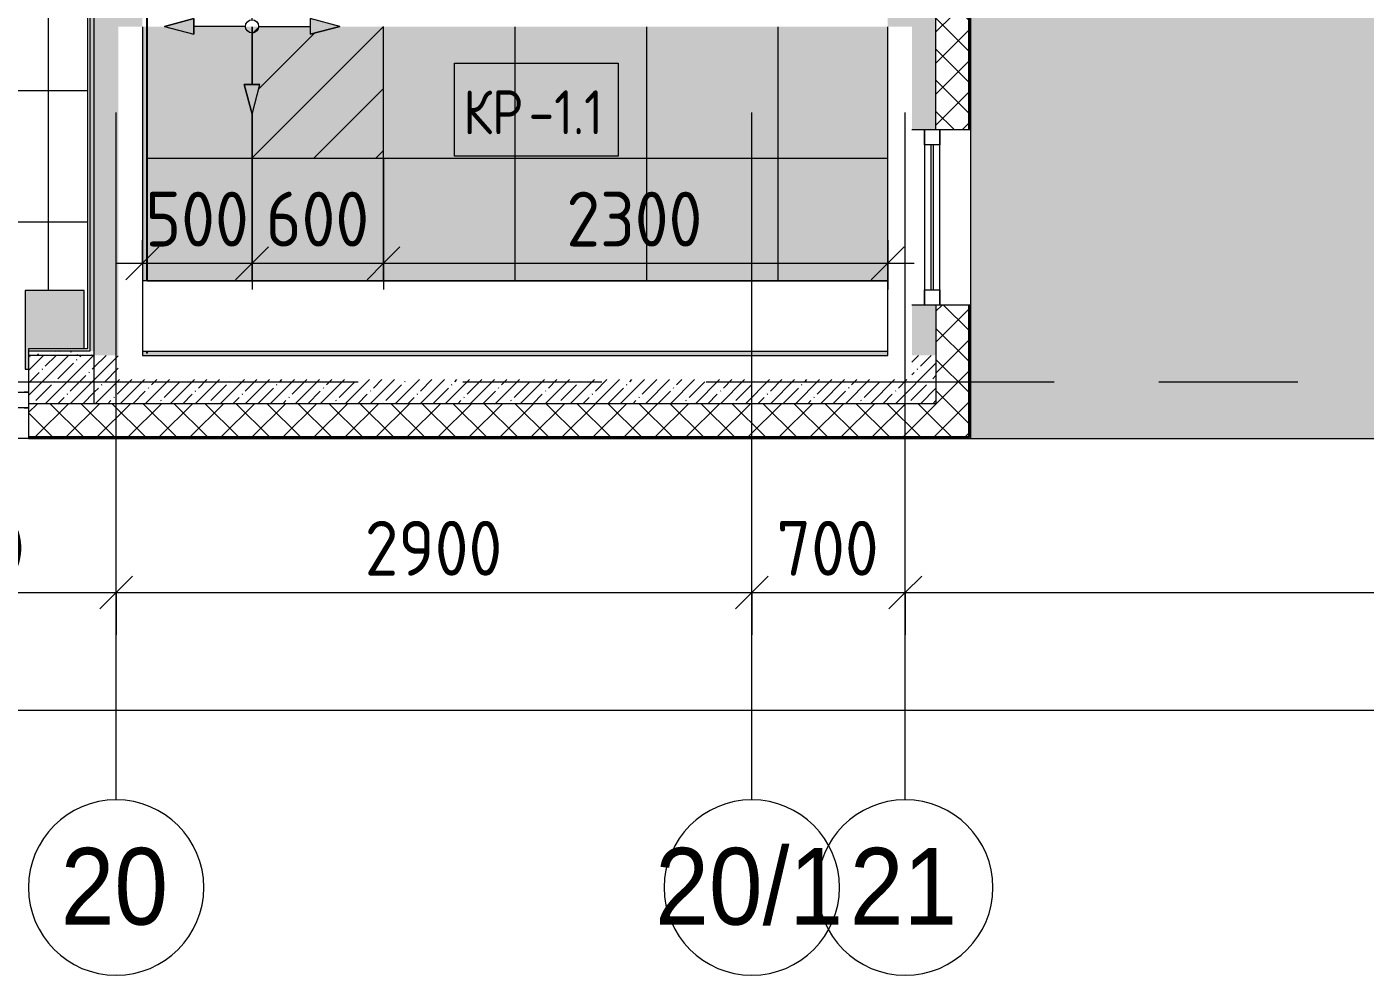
# Model space of a CAD drawing. Header units: millimetres. Extents: x 35316 to 242799, y -8553 to 29000.
# Drawn here: x 71552 to 77658, y -2706 to 1619 of the extents above; entities that cross this region are included whole.
import ezdxf

# ---------------------------------------------------------------- set-up
doc = ezdxf.new("R2010")
doc.units = ezdxf.units.MM
doc.linetypes.add('Осевая', pattern=[3175, 635, -476.25, 1587.5, -476.25])
for name, color, linetype, lineweight in [('A-ANNO-DIMS', 7, 'Continuous', 9), ('A-ANNO-DIMS-100', 7, 'Continuous', 9), ('A-DETL', 7, 'Continuous', 9), ('A-DETL-GENF', 7, 'Continuous', 9), ('A-FLOR-PATT', 7, 'Continuous', 9), ('A-GLAZ', 7, 'Continuous', 9), ('A-GLAZ-1', 7, 'Continuous', 13), ('A-WALL', 7, 'Continuous', 9), ('I-WALL', 7, 'Continuous', 9), ('S-STRS', 7, 'Continuous', 13), ('S-STRS-1', 7, 'Continuous', 9), ('Знаки', 7, 'Continuous', 9), ('Оси', 7, 'Continuous', 9), ('Оси-1', 7, 'Continuous', 20), ('Оси-2', 7, 'Осевая', 9)]:
    doc.layers.add(name, color=color, linetype=linetype, lineweight=lineweight)
for name, color, linetype, lineweight, true_color in [('A-DETL-GENF-1', 7, 'Continuous', 9, 0xd4d4d4), ('A-DETL-GENF-2', 7, 'Continuous', 9, 0x004000), ('A-DETL-GENF-3', 7, 'Continuous', 9, 0x383838), ('A-FLOR-1', 7, 'Continuous', 9, 0x787878), ('A-WALL-1', 9, 'Continuous', 9, 0x808080), ('A-WALL-FNSH-1', 9, 'Continuous', 9, 0x808080), ('G-ANNO-TEXT-1', 7, 'Continuous', 9, 0x3c3c3c), ('I-WALL-2', 9, 'Continuous', 9, 0x808080)]:
    doc.layers.add(name, color=color, linetype=linetype, lineweight=lineweight, true_color=true_color)
doc.styles.add('Arial', font='arial.ttf', dxfattribs={"width": 0.9, "height": 350})
doc.styles.add('GOST Common_2', font='GOST_Common.ttf', dxfattribs={"width": 0.9, "height": 200})
doc.styles.add('ISOCPEUR', font='isocpeur.ttf', dxfattribs={"width": 0.9, "height": 250})
doc.dimstyles.new('ISO-2_5_0_9К_БОЛЬШОЙ', dxfattribs={"dimscale": 304.8, "dimtxt": 248.995294, "dimasz": 0.492126, "dimexe": 0.393701, "dimexo": 0.984252, "dimgap": 0, "dimtad": 1, "dimdec": 0, "dimrnd": 10, "dimzin": 0, "dimdsep": 46, "dimtxsty": 'ISOCPEUR', "dimblk1": 'OBLIQUE', "dimblk2": 'OBLIQUE', "dimsah": 1, "dimcen": 0.09, "dimdle": 0.393701, "dimazin": 0, "dimtfac": 1, "dimtdec": 4, "dimtix": 1, "dimtmove": 0, "dimatfit": 3, "dimfxl": 1, "dimtvp": 1, "dimtolj": 1, "dimtzin": 0, "dimarcsym": 2})
doc.dimstyles.new('ISO-2_5_0_9К_БОЛЬШОЙ_округление', dxfattribs={"dimscale": 304.8, "dimtxt": 248.995294, "dimasz": 0.492126, "dimexe": 0.393701, "dimexo": 0, "dimgap": 0, "dimtad": 1, "dimdec": 0, "dimrnd": 10, "dimzin": 0, "dimdsep": 46, "dimtxsty": 'ISOCPEUR', "dimblk1": 'OBLIQUE', "dimblk2": 'OBLIQUE', "dimsah": 1, "dimcen": 0.09, "dimdle": 0.393701, "dimazin": 0, "dimtfac": 1, "dimtdec": 4, "dimtix": 1, "dimtmove": 0, "dimatfit": 3, "dimfxl": 1, "dimtvp": 1, "dimtolj": 1, "dimtzin": 0, "dimarcsym": 2})
pattern_1 = [(45, (0, 0), (-70.71068, 70.71068), []), (135, (0, 0), (-70.71068, -70.71068), [])]
pattern_2 = [(45, (0, 0), (-57.02463, 57.02463), []), (45, (57.025, 0), (-57.02463, 57.02463), [100.806, -20.161, 3.353, -16.808])]
pattern_3 = [(0, (0, 0), (121.92, 30.48), [10.058, -81.382, 10.058, -81.382, -487.68]), (0, (0, 0), (121.92, 30.48), [-182.88, 10.058, -172.822, 10.058, -81.382, -213.36]), (0, (0, 0), (121.92, 30.48), [-457.2, 10.058, -50.902, 10.058, -142.342]), (120, (45.72, 15.24), (-87.356454, 90.345817), [10.058, -81.382, 10.058, -81.382, -487.68]), (120, (45.72, 15.24), (-87.356454, 90.345817), [-182.88, 10.058, -172.822, 10.058, -81.382, -213.36]), (120, (45.72, 15.24), (-87.356454, 90.345817), [-457.2, 10.058, -50.902, 10.058, -142.342]), (240, (60.96, 76.2), (-34.563546, -120.825817), [10.058, -81.382, 10.058, -81.382, -487.68]), (240, (60.96, 76.2), (-34.563546, -120.825817), [-182.88, 10.058, -172.822, 10.058, -81.382, -213.36]), (240, (60.96, 76.2), (-34.563546, -120.825817), [-457.2, 10.058, -50.902, 10.058, -142.342])]

# ---------------------------------------------------------------- blocks, each defined once
blk = doc.blocks.new('120_Окно_СКБ_1Ст - 120_Окно_СКБ_1Ст 900х2500_h_-V19-План раскладки напольных покрытий 3 этажа в осях 12-23')
at = {"layer": 'A-GLAZ'}
for p, q in [((-430, -57), (-450, -57)), ((-424, -57), (-425.2, -57)), ((425.2, -57), (424, -57)), ((450, -57), (430, -57)), ((-330, -107), (330, -107)), ((330, -117), (-330, -117)), ((-450, -127), (-430, -127)), ((430, -127), (450, -127))]:
    blk.add_line(p, q, dxfattribs=at)
at = {"layer": 'A-GLAZ-1'}
for p, q in [((-450, -127), (-450, -57)), ((-450, -57), (-380, -57)), ((-380, -57), (-380, -127)), ((380, -127), (380, -57)), ((380, -57), (450, -57)), ((450, -57), (450, -127)), ((380, -87), (-380, -87)), ((-380, -87), (-380, -137)), ((-330, -137), (-330, -87)), ((330, -137), (330, -87)), ((380, -137), (380, -87)), ((-380, -127), (-450, -127)), ((-380, -137), (380, -137)), ((450, -127), (380, -127))]:
    blk.add_line(p, q, dxfattribs=at)
blk = doc.blocks.new('120_Окно_СКБ_1Ст - 120_Окно_СКБ_1Ст 800х2500 EI30-23532001-План раскладки напольных покрытий 3 этажа в осях 12-23')
at = {"layer": 'A-GLAZ'}
for p, q in [((400, -57), (-400, -57)), ((330, -87), (-330, -87)), ((330, -97), (-330, -97)), ((-400, -127), (400, -127))]:
    blk.add_line(p, q, dxfattribs=at)
at = {"layer": 'A-GLAZ-1'}
for p, q in [((-400, -127), (-400, -57)), ((-400, -57), (-330, -57)), ((-330, -57), (-330, -127)), ((330, -127), (330, -57)), ((330, -57), (400, -57)), ((400, -57), (400, -127)), ((-330, -127), (-400, -127)), ((400, -127), (330, -127))]:
    blk.add_line(p, q, dxfattribs=at)
blk = doc.blocks.new('Зашивка радиатора_ СУ М19 - Зашивка радиатора_ с перфорацией М13  _пищеблок_-33181875-План раскладки напольных покрытий 3 этажа в осях 12-23')
at = {"layer": 'Знаки'}
blk.add_hatch(color=256, dxfattribs=at).paths.add_polyline_path([(734.8, 180), (734.8, 85.9), (480, 85.9), (480, -179.9), (750, -179.9), (750, 180)])
for p, q in [((750, 180), (734.8, 180)), ((750, -179.9), (750, 180)), ((480, 85.9), (480, -179.9)), ((480, -179.9), (750, -179.9))]:
    blk.add_line(p, q, dxfattribs=at)
blk = doc.blocks.new('Начало раскладки_красным - Начало раскладки_красным-26102174-План раскладки напольных покрытий 3 этажа в осях 12-23')
at = {"layer": 'A-DETL-GENF'}
for points in [[(36.2, 264.8), (0, 400), (-36.2, 264.8), (6.7, 264.8)], [(-264.8, -36.2), (-264.8, 36.2), (-400, 0)], [(264.8, -36.2), (400, 0), (264.8, 36.2)], [(0, -400), (36.2, -264.8), (-36.2, -264.8)]]:
    blk.add_hatch(color=256, dxfattribs=at).paths.add_polyline_path(points)
for p, q in [((0, 400), (-36.2, 264.8)), ((0, 400), (-36.2, 264.8)), ((36.2, 264.8), (0, 400)), ((0, 400), (36.2, 264.8)), ((-36.2, 264.8), (36.2, 264.8)), ((-36.2, 264.8), (36.2, 264.8)), ((0, 30), (0, 264.8)), ((-264.8, 36.2), (-400, 0)), ((-400, 0), (-264.8, 36.2)), ((-400, 0), (-264.8, -36.2)), ((-400, 0), (-264.8, -36.2)), ((-264.8, -36.2), (-264.8, 36.2)), ((-264.8, 36.2), (-264.8, -36.2)), ((-30, 0), (-264.8, 0)), ((30, 0), (264.8, 0)), ((400, 0), (264.8, 36.2)), ((264.8, 36.2), (264.8, -36.2)), ((400, 0), (264.8, 36.2)), ((264.8, 36.2), (264.8, -36.2)), ((400, 0), (264.8, -36.2)), ((0, -30), (0, -264.8)), ((264.8, -36.2), (400, 0)), ((36.2, -264.8), (-36.2, -264.8)), ((-36.2, -264.8), (0, -400)), ((0, -400), (-36.2, -264.8)), ((-36.2, -264.8), (36.2, -264.8)), ((0, -400), (36.2, -264.8)), ((0, -400), (36.2, -264.8))]:
    blk.add_line(p, q, dxfattribs=at)
blk.add_circle((0, 0), 30, dxfattribs=at)
blk = doc.blocks.new('Ось сетки - D8-29747960-План раскладки напольных покрытий 3 этажа в осях 12-23')
at = {"layer": 'Оси-1'}
for start, end in [(360, 180), (180, 360)]:
    blk.add_arc((0, 0), 4, start, end, dxfattribs=at)
blk = doc.blocks.new('DIMBLOCK26-План раскладки напольных покрытий 3 этажа в осях 12-23')
at = {"layer": 'A-ANNO-DIMS-100'}
for p, q in [((38310, -1692.1), (38310, -1378.2)), ((84560, -1692.1), (84560, -1378.2)), ((38190, -1498.2), (84680, -1498.2)), ((38310, -1498.2), (38310, -1692.1)), ((84560, -1498.2), (84560, -1692.1))]:
    blk.add_line(p, q, dxfattribs=at)
at = {"layer": 'A-ANNO-DIMS-100', "lineweight": 20}
for p, q in [((38310, -1498.2), (38385, -1423.2)), ((84560, -1498.2), (84635, -1423.2)), ((38310, -1498.2), (38235, -1573.2)), ((84560, -1498.2), (84485, -1573.2))]:
    blk.add_line(p, q, dxfattribs=at)
at = {"layer": 'A-ANNO-DIMS-100', "color": 0, "insert": (61028, -1171.6), "char_height": 250, "width": 976.828, "attachment_point": 1, "line_spacing_factor": 1.149209, "style": 'ISOCPEUR'}
blk.add_mtext('46250', dxfattribs=at)
blk = doc.blocks.new('_Oblique')
at = {"color": 0, "linetype": 'ByBlock', "lineweight": -2}
blk.add_line((-0.5, -0.5), (0.5, 0.5), dxfattribs=at)
blk = doc.blocks.new('DIMBLOCK40-План раскладки напольных покрытий 3 этажа в осях 12-23')
at = {"layer": 'A-ANNO-DIMS-100'}
for p, q in [((70560, -1154.7), (70560, -840.7)), ((71960, -1154.7), (71960, -840.7)), ((70560, -960.7), (71960, -960.7)), ((70560, -960.7), (70560, -1154.7)), ((71960, -960.7), (71960, -1154.7))]:
    blk.add_line(p, q, dxfattribs=at)
at = {"layer": 'A-ANNO-DIMS-100', "lineweight": 20}
for p, q in [((70560, -960.7), (70635, -885.7)), ((71960, -960.7), (72035, -885.7)), ((70560, -960.7), (70485, -1035.7)), ((71960, -960.7), (71885, -1035.7))]:
    blk.add_line(p, q, dxfattribs=at)
at = {"layer": 'A-ANNO-DIMS-100', "color": 0, "insert": (70953.5, -634.1), "char_height": 250, "width": 735.494, "attachment_point": 1, "line_spacing_factor": 1.149209, "style": 'ISOCPEUR'}
blk.add_mtext('1400', dxfattribs=at)
blk = doc.blocks.new('DIMBLOCK41-План раскладки напольных покрытий 3 этажа в осях 12-23')
at = {"layer": 'A-ANNO-DIMS-100'}
for p, q in [((71960, -1154.7), (71960, -840.7)), ((74860, -1154.7), (74860, -840.7)), ((71960, -960.7), (74860, -960.7)), ((71960, -960.7), (71960, -1154.7)), ((74860, -960.7), (74860, -1154.7))]:
    blk.add_line(p, q, dxfattribs=at)
at = {"layer": 'A-ANNO-DIMS-100', "lineweight": 20}
for p, q in [((71960, -960.7), (72035, -885.7)), ((74860, -960.7), (74935, -885.7)), ((71960, -960.7), (71885, -1035.7)), ((74860, -960.7), (74785, -1035.7))]:
    blk.add_line(p, q, dxfattribs=at)
at = {"layer": 'A-ANNO-DIMS-100', "color": 0, "insert": (73094, -634.1), "char_height": 250, "width": 758.478, "attachment_point": 1, "line_spacing_factor": 1.149209, "style": 'ISOCPEUR'}
blk.add_mtext('2900', dxfattribs=at)
blk = doc.blocks.new('DIMBLOCK42-План раскладки напольных покрытий 3 этажа в осях 12-23')
at = {"layer": 'A-ANNO-DIMS-100'}
for p, q in [((74860, -1154.7), (74860, -840.7)), ((75560, -1154.7), (75560, -840.7)), ((74860, -960.7), (75560, -960.7)), ((74860, -960.7), (74860, -1154.7)), ((75560, -960.7), (75560, -1154.7))]:
    blk.add_line(p, q, dxfattribs=at)
at = {"layer": 'A-ANNO-DIMS-100', "lineweight": 20}
for p, q in [((74860, -960.7), (74935, -885.7)), ((75560, -960.7), (75635, -885.7)), ((74860, -960.7), (74785, -1035.7)), ((75560, -960.7), (75485, -1035.7))]:
    blk.add_line(p, q, dxfattribs=at)
at = {"layer": 'A-ANNO-DIMS-100', "color": 0, "insert": (74973, -634.1), "char_height": 250, "width": 568.858, "attachment_point": 1, "line_spacing_factor": 1.149209, "style": 'ISOCPEUR'}
blk.add_mtext('700', dxfattribs=at)
blk = doc.blocks.new('DIMBLOCK43-План раскладки напольных покрытий 3 этажа в осях 12-23')
at = {"layer": 'A-ANNO-DIMS-100'}
for p, q in [((75560, -1154.7), (75560, -840.7)), ((80660, -1154.7), (80660, -840.7)), ((75560, -960.7), (80660, -960.7)), ((75560, -960.7), (75560, -1154.7)), ((80660, -960.7), (80660, -1154.7))]:
    blk.add_line(p, q, dxfattribs=at)
at = {"layer": 'A-ANNO-DIMS-100', "lineweight": 20}
for p, q in [((75560, -960.7), (75635, -885.7)), ((80660, -960.7), (80735, -885.7)), ((75560, -960.7), (75485, -1035.7)), ((80660, -960.7), (80585, -1035.7))]:
    blk.add_line(p, q, dxfattribs=at)
at = {"layer": 'A-ANNO-DIMS-100', "color": 0, "insert": (77815.5, -634.1), "char_height": 250, "width": 706.764, "attachment_point": 1, "line_spacing_factor": 1.149209, "style": 'ISOCPEUR'}
blk.add_mtext('5100', dxfattribs=at)
blk = doc.blocks.new('DIMBLOCK57-План раскладки напольных покрытий 3 этажа в осях 12-23')
at = {"layer": 'A-ANNO-DIMS-100'}
for p, q in [((72580, 1020), (72580, 420.3)), ((72580, 540.3), (72580, 1020)), ((72080, 646.4), (72080, 420.3)), ((72080, 540.3), (72080, 646.4)), ((71960, 540.3), (72580, 540.3))]:
    blk.add_line(p, q, dxfattribs=at)
at = {"layer": 'A-ANNO-DIMS-100', "lineweight": 20}
for p, q in [((72080, 540.3), (72155, 615.3)), ((72580, 540.3), (72655, 615.3)), ((72080, 540.3), (72005, 465.3)), ((72580, 540.3), (72505, 465.3))]:
    blk.add_line(p, q, dxfattribs=at)
at = {"layer": 'A-ANNO-DIMS-100', "color": 0, "insert": (72093, 866.9), "char_height": 250, "width": 568.858, "attachment_point": 1, "line_spacing_factor": 1.149209, "style": 'ISOCPEUR'}
blk.add_mtext('500', dxfattribs=at)
blk = doc.blocks.new('DIMBLOCK58-План раскладки напольных покрытий 3 этажа в осях 12-23')
at = {"layer": 'A-ANNO-DIMS-100'}
for p, q in [((72580, 1020), (72580, 420.3)), ((72580, 540.3), (72580, 1020)), ((73180, 1020), (73180, 420.3)), ((73180, 540.3), (73180, 1020)), ((72580, 540.3), (73180, 540.3))]:
    blk.add_line(p, q, dxfattribs=at)
at = {"layer": 'A-ANNO-DIMS-100', "lineweight": 20}
for p, q in [((72580, 540.3), (72655, 615.3)), ((73180, 540.3), (73255, 615.3)), ((72580, 540.3), (72505, 465.3)), ((73180, 540.3), (73105, 465.3))]:
    blk.add_line(p, q, dxfattribs=at)
at = {"layer": 'A-ANNO-DIMS-100', "color": 0, "insert": (72643, 866.9), "char_height": 250, "width": 568.858, "attachment_point": 1, "line_spacing_factor": 1.149209, "style": 'ISOCPEUR'}
blk.add_mtext('600', dxfattribs=at)
blk = doc.blocks.new('DIMBLOCK59-План раскладки напольных покрытий 3 этажа в осях 12-23')
at = {"layer": 'A-ANNO-DIMS-100'}
for p, q in [((73180, 1020), (73180, 420.3)), ((73180, 540.3), (73180, 1020)), ((75480, 646.4), (75480, 420.3)), ((75480, 540.3), (75480, 646.4)), ((73180, 540.3), (75600, 540.3))]:
    blk.add_line(p, q, dxfattribs=at)
at = {"layer": 'A-ANNO-DIMS-100', "lineweight": 20}
for p, q in [((73180, 540.3), (73255, 615.3)), ((75480, 540.3), (75555, 615.3)), ((73180, 540.3), (73105, 465.3)), ((75480, 540.3), (75405, 465.3))]:
    blk.add_line(p, q, dxfattribs=at)
at = {"layer": 'A-ANNO-DIMS-100', "color": 0, "insert": (74014, 866.9), "char_height": 250, "width": 758.478, "attachment_point": 1, "line_spacing_factor": 1.149209, "style": 'ISOCPEUR'}
blk.add_mtext('2300', dxfattribs=at)

msp = doc.modelspace()

# ---------------------------------------------------------------- hatches: boundary and pattern name
at = {"layer": 'A-DETL-GENF-1'}
h = msp.add_hatch(color=256, dxfattribs=at)
h.paths.add_polyline_path([(84829.7, -258), (84829.7, 3300), (75858, 3300), (75858, -258), (79628.4, -258)])
h.paths.add_polyline_path([(66340.3, 11900), (66560, 11900), (66560, 27358), (41910, 27358), (41910, 23858), (38510, 23858), (38510, 23799.7), (38602.7, 23799.7), (38602.7, 15358), (42380, 15358), (42380, 11900), (64863.8, 11900)])
at = {"layer": 'A-DETL-GENF-2'}
h = msp.add_hatch(dxfattribs=at)
h.set_pattern_fill('FP_83', color=256, style=0, pattern_type=2)
h.set_pattern_definition([(45, (0, 0), (-141.42136, 141.42136), [])])
h.paths.add_polyline_path([(73180, 1020), (73180, 1620), (72972.5, 1619), (72844.8, 1584.8), (72844.8, 1620), (72580, 1619), (72580, 1356.2), (72616.2, 1356.2), (72580, 1221), (72580, 1020), (72980, 1020)])
at = {"layer": 'A-DETL-GENF-3'}
h = msp.add_hatch(dxfattribs=at)
h.set_pattern_fill('FP_85', color=256, style=0, pattern_type=2)
h.set_pattern_definition([(0, (-20, -180), (0, 600), []), (90, (-20, -180), (-600, 4e-14), [])])
h.paths.add_polyline_path([(73722.6, 460), (75480, 460), (75480, 1619), (72972.5, 1619), (72844.8, 1584.8), (72844.8, 1619), (72315.2, 1619), (72315.2, 1584.8), (72187.5, 1619), (72101, 1619), (72101, 460), (72980, 460)])
h.paths.add_polyline_path([(72580, 1221), (72543.8, 1356.2), (72616.2, 1356.2)])
at = {"layer": 'A-FLOR-PATT'}
h = msp.add_hatch(dxfattribs=at)
h.set_pattern_fill('FP_76', color=256, style=0, pattern_type=2)
h.set_pattern_definition([(270, (70451, 3728.5), (600, 4e-14), []), (0, (70451, 3728.5), (0, 600), [])])
h.paths.add_polyline_path([(71168.8, 151), (71170.4, 151.6), (71171.7, 156.6), (71170.4, 161.6), (71166.7, 165.2), (71161.7, 166.6), (71156.7, 165.2), (71153.1, 161.6), (71151.7, 156.6), (71153.5, 151), (71164.3, 151)])
h.paths.add_polyline_path([(71371.8, 151), (71377.9, 151.6), (71379.2, 156.6), (71377.9, 161.6), (71374.2, 165.2), (71369.2, 166.6), (71364.2, 165.2), (71360.6, 161.6), (71359.2, 156.6), (71361, 151), (71369.2, 151)])
h.paths.add_polyline_path([(70753.8, 151), (70755.4, 151.6), (70756.7, 156.6), (70755.4, 161.6), (70751.7, 165.2), (70746.7, 166.6), (70741.7, 165.2), (70738.1, 161.6), (70736.7, 156.6), (70738.5, 151), (70749.3, 151)])
h.paths.add_polyline_path([(71544.8, 151), (71544.8, 416.9), (71814.8, 416.9), (71814.8, 151), (71829, 151), (71829, 7649), (71660, 7649), (71660, 7672), (71620, 7672), (71620, 7820), (71600, 7820), (71600, 7860), (71610, 7860), (71610, 7890), (70760, 7890), (70760, 7860), (70770, 7860), (70769.7, 7820), (70750, 7820), (70750, 7672), (70710, 7672), (70709.3, 7649), (70451, 7649), (70451, 4127.3), (70487.2, 3992.1), (70451, 3992.1), (70451, 3462.5), (70487.2, 3462.5), (70451, 3327.3), (70451, 151), (70680, 151.6), (70680, 416.9), (71540, 416.9), (71540, 151)])
h.paths.add_polyline_path([(70951.7, 151), (70962.9, 151.6), (70964.2, 156.6), (70962.9, 161.6), (70959.2, 165.2), (70954.2, 166.6), (70949.2, 165.2), (70945.6, 161.6), (70944.2, 156.6), (70946, 151), (70947.2, 151)])
h.paths.add_polyline_path([(70857.6, 151), (70859.2, 151.6), (70860.5, 156.6), (70859.2, 161.6), (70855.5, 165.2), (70850.5, 166.6), (70845.5, 165.2), (70841.8, 161.6), (70840.5, 156.6), (70842.3, 151), (70853.1, 151)])
h.paths.add_polyline_path([(71065.1, 151), (71066.7, 151.6), (71068, 156.6), (71066.7, 161.6), (71063, 165.2), (71058, 166.6), (71053, 165.2), (71049.3, 161.6), (71048, 156.6), (71049.8, 151), (71058, 151)])
h.paths.add_polyline_path([(71465.9, 151), (71481.7, 151.6), (71483, 156.6), (71481.7, 161.6), (71478, 165.2), (71473, 166.6), (71468, 165.2), (71464.3, 161.6), (71463, 156.6), (71464.8, 151)])
h.paths.add_polyline_path([(71262.9, 151), (71274.2, 151.6), (71275.5, 156.6), (71274.2, 161.6), (71270.5, 165.2), (71265.5, 166.6), (71260.5, 165.2), (71256.8, 161.6), (71255.5, 156.6), (71257.3, 151), (71259, 151)])
h.paths.add_polyline_path([(70850.5, 296.6), (70855.5, 297.9), (70859.2, 301.6), (70860.5, 306.6), (70859.2, 311.6), (70855.5, 315.2), (70850.5, 316.6), (70845.5, 315.2), (70841.8, 311.6), (70840.5, 306.6), (70841.8, 301.6), (70845.5, 297.9), (70847.9, 296.9)])
h.paths.add_polyline_path([(71265.5, 296.6), (71270.5, 297.9), (71274.2, 301.6), (71275.5, 306.6), (71274.2, 311.6), (71270.5, 315.2), (71265.5, 316.6), (71260.5, 315.2), (71256.8, 311.6), (71255.5, 306.6), (71256.8, 301.6), (71260.5, 297.9), (71262.9, 296.9)])
h.paths.add_polyline_path([(70954.2, 296.6), (70959.2, 297.9), (70962.9, 301.6), (70964.2, 306.6), (70962.9, 311.6), (70959.2, 315.2), (70954.2, 316.6), (70949.2, 315.2), (70945.6, 311.6), (70944.2, 306.6), (70945.6, 301.6), (70949.2, 297.9), (70954.2, 296.6)])
h.paths.add_polyline_path([(71058, 296.6), (71063, 297.9), (71066.7, 301.6), (71068, 306.6), (71066.7, 311.6), (71062.9, 315.3), (71058, 316.6), (71053, 315.2), (71049.3, 311.6), (71048, 306.6), (71049.3, 301.6), (71053, 297.9), (71055.4, 296.9)])
h.paths.add_polyline_path([(71369.2, 296.6), (71374.2, 297.9), (71377.9, 301.6), (71379.2, 306.6), (71377.9, 311.6), (71374.2, 315.2), (71369.2, 316.6), (71364.2, 315.2), (71360.6, 311.6), (71359.2, 306.6), (71360.6, 301.6), (71364.2, 297.9), (71366.7, 296.9)])
h.paths.add_polyline_path([(71473, 296.6), (71478, 297.9), (71481.7, 301.8), (71483, 306.6), (71481.7, 311.6), (71478, 315.2), (71473, 316.6), (71468, 315.2), (71464.3, 311.6), (71463, 306.6), (71464.3, 301.6), (71468, 297.9), (71470.4, 296.9)])
h.paths.add_polyline_path([(71161.7, 296.6), (71166.7, 297.9), (71170.4, 301.6), (71171.7, 306.6), (71170.4, 311.6), (71166.7, 315.2), (71161.7, 316.6), (71156.7, 315.2), (71153.1, 311.6), (71151.7, 306.6), (71153.1, 301.6), (71156.7, 297.9), (71159.2, 296.9)])
h.paths.add_polyline_path([(70746.7, 296.6), (70751.7, 297.9), (70755.4, 301.6), (70756.7, 306.6), (70755.4, 311.6), (70751.7, 315.2), (70746.7, 316.6), (70741.7, 315.2), (70738.1, 311.6), (70736.7, 306.6), (70738.1, 301.6), (70741.7, 297.9), (70744.2, 296.9)])
h.paths.add_polyline_path([(70715.8, 3691.1), (70715.8, 3763.5), (70851, 3727.3), (70769.7, 3705.5)])
at = {"layer": 'A-WALL'}
h = msp.add_hatch(dxfattribs=at)
h.set_pattern_fill('FP_20', color=256, style=0, pattern_type=2)
h.set_pattern_definition(pattern_1)
h.paths.add_polyline_path([(75700, -250), (75850, -250), (75850, 350), (75700, 350), (75700, -100)])
h.paths.add_polyline_path([(75700, 1150), (75850, 1150), (75850, 3320), (75700, 3320), (75700, 2263.5)])
h = msp.add_hatch(dxfattribs=at)
h.set_pattern_fill('FP_20', color=256, style=0, pattern_type=2)
h.set_pattern_definition(pattern_1)
h.paths.add_polyline_path([(70400.5, -250), (70660, -250), (70660, -100), (67060, -100), (67060, -250), (70031.4, -250)])
h.paths.add_polyline_path([(71560, -250), (75700, -250), (75700, -100), (71560, -100), (71560, -110.6)])
h.paths.add_polyline_path([(65910, -250), (66160, -250), (66160, -100), (65160, -100), (65160, -250), (65602, -250)])
h.paths.add_polyline_path([(60910, -250), (61610, -250), (61610, -100), (60910, -100), (60910, -110.6)])
h.paths.add_polyline_path([(56743.2, -250), (57810, -250), (57810, -100), (56627.1, -100), (56627.1, -250)])
h.paths.add_polyline_path([(63710, -250), (64260, -250), (64260, -100), (63710, -100), (63710, -110.6)])
at = {"layer": 'I-WALL'}
h = msp.add_hatch(dxfattribs=at)
h.set_pattern_fill('FP_17', color=256, style=0, pattern_type=2)
h.set_pattern_definition(pattern_2)
h.paths.add_polyline_path([(75700, 120), (75700, 350), (75590, 350), (75590, 120)])
h.paths.add_polyline_path([(75590, 1150), (75700, 1150), (75700, 3550), (75480, 3550), (75480, 1619), (75590, 1619)])
h.paths.add_polyline_path([(75480, 4050), (75700, 4050), (75700, 7900), (75480, 7900), (75480, 4373.9)])
h = msp.add_hatch(dxfattribs=at)
h.set_pattern_fill('FP_17', color=256, style=0, pattern_type=2)
h.set_pattern_definition(pattern_2)
h.paths.add_polyline_path([(71860, 120), (71970, 120), (71970, 1619), (72080, 1619), (72080, 7680), (71860, 7680), (71860, 140)])
h = msp.add_hatch(dxfattribs=at)
h.set_pattern_fill('FP_17', color=256, style=0, pattern_type=2)
h.set_pattern_definition(pattern_2)
h.paths.add_polyline_path([(65910, -100), (66160, -100), (66160, 120), (65910, 120)])
h.paths.add_polyline_path([(67816.7, -100), (70660, -100), (70660, 120), (67060, 120), (67060, -100), (67078.5, -100)])
h.paths.add_polyline_path([(71692.4, -100), (71860, -100), (71860, 120), (71560, 120), (71560, -100)])
h = msp.add_hatch(dxfattribs=at)
h.set_pattern_fill('FP_17', color=256, style=0, pattern_type=2)
h.set_pattern_definition(pattern_2)
h.paths.add_polyline_path([(72246.1, -100), (75700, -100), (75700, 120), (75590, 120), (75590, 10), (71970, 10), (71970, 120), (71860, 120), (71860, -100), (71877, -100)])
at = {"layer": 'I-WALL-2'}
h = msp.add_hatch(dxfattribs=at)
h.set_pattern_fill('FP_70', color=256, style=0, pattern_type=2)
h.set_pattern_definition(pattern_3)
h.paths.add_polyline_path([(71840, 140), (71860, 140), (71860, 7680), (71840, 7680), (71840, 151)])
h = msp.add_hatch(dxfattribs=at)
h.set_pattern_fill('FP_70', color=256, style=0, pattern_type=2)
h.set_pattern_definition(pattern_3)
h.paths.add_polyline_path([(70660, 120), (70660, 140), (69165.9, 140), (69165.9, 120), (70400.5, 120)])
h.paths.add_polyline_path([(71860, 120), (71860, 140), (71560, 140), (71560, 120), (71692.4, 120)])
at = {"layer": 'S-STRS'}
h = msp.add_hatch(color=256, dxfattribs=at)
h.paths.add_polyline_path([(72080, 120), (75480, 120), (75480, 140), (72080, 140)])
h.paths.add_polyline_path([(73722.6, 460), (75480, 460), (75480, 1620), (72972.5, 1619), (72844.8, 1584.8), (72844.8, 1620), (72315.2, 1619), (72315.2, 1584.8), (72180, 1620), (72080, 1619), (72080, 460), (73630, 460)])
h.paths.add_polyline_path([(72580, 1221), (72543.8, 1356.2), (72616.2, 1356.2)])

# ---------------------------------------------------------------- linework, layer by layer
at = {"layer": 'A-DETL'}
for p, q in [((75858, 3300), (75858, -258)), ((72101, 1619), (72101, 460)), ((72580, 1619), (72580, 1356.2)), ((73180, 1020), (73180, 1619)), ((75480, 460), (75480, 1619)), ((72580, 1221), (72580, 1020)), ((72580, 1020), (73180, 1020)), ((72101, 460), (75480, 460)), ((75858, -258), (84829.7, -258))]:
    msp.add_line(p, q, dxfattribs=at)
at = {"layer": 'A-FLOR-1'}
for p, q in [((72080, 460), (72080, 140)), ((75480, 460), (72080, 460)), ((75480, 140), (75480, 460)), ((72080, 140), (75480, 140))]:
    msp.add_line(p, q, dxfattribs=at)
at = {"layer": 'A-WALL'}
for p, q in [((71840, 7660), (71840, 140)), ((71860, 120), (71860, 7680)), ((75700, 1150), (75700, 3320)), ((75850, 1150), (75850, 3320)), ((75853, 1150), (75853, 3320)), ((75700, 350), (75700, -100)), ((75850, -250), (75850, 350)), ((75853, -253), (75853, 350)), ((71840, 140), (71560, 140)), ((71860, 120), (71560, 120)), ((71560, -258), (70660, -258)), ((71560, -250), (75850, -250)), ((71560, -253), (75853, -253))]:
    msp.add_line(p, q, dxfattribs=at)
at = {"layer": 'A-WALL-1'}
for p, q in [((75590, 1150), (75850, 1150)), ((75850, 350), (75590, 350)), ((71560, 140), (71560, -250)), ((71860, -100), (71860, 120)), ((75700, -100), (71560, -100))]:
    msp.add_line(p, q, dxfattribs=at)
at = {"layer": 'A-WALL-FNSH-1'}
for p, q in [((71829, 7649), (71829, 151)), ((75850, 1150), (75858, 1150)), ((75858, 350), (75850, 350)), ((71829, 151), (71560, 151)), ((71560, 151), (71560, 140)), ((71560, -250), (71560, -258)), ((71560, -258), (75858, -258))]:
    msp.add_line(p, q, dxfattribs=at)
at = {"layer": 'G-ANNO-TEXT-1', "flags": 128}
msp.add_lwpolyline([(73503.9, 1453.5), (74250.8, 1453.5), (74250.8, 1029.5), (73503.9, 1029.5)], close=True, dxfattribs=at)
at = {"layer": 'I-WALL'}
for p, q in [((72100.4, 460), (72100.4, 7659)), ((72101.4, 7659), (72101.4, 460)), ((72100.4, 1310), (72101.4, 1310)), ((72100.4, 130), (72100.4, 140)), ((72100.4, 130), (72101.4, 130)), ((72101.4, 140), (72101.4, 130))]:
    msp.add_line(p, q, dxfattribs=at)
at = {"layer": 'S-STRS-1'}
for p, q in [((72080, 1619), (72080, 460)), ((75480, 460), (75480, 1619)), ((72080, 140), (72080, 120)), ((75480, 120), (75480, 140)), ((72080, 120), (75480, 120))]:
    msp.add_line(p, q, dxfattribs=at)
at = {"layer": 'Оси'}
for p, q in [((71960, -1906.3), (71960, 593.7)), ((74860, -1906.3), (74860, 593.7)), ((75560, -1906.3), (75560, 593.7))]:
    msp.add_line(p, q, dxfattribs=at)
at = {"layer": 'Оси-2'}
for p, q in [((75560, 593.7), (75560, 25078.1)), ((71960, 593.7), (71960, 24898.1)), ((74860, 593.7), (74860, 24898.1)), ((38615.9, 0), (82179.5, 0))]:
    msp.add_line(p, q, dxfattribs=at)

# ---------------------------------------------------------------- block references
at = {"layer": 'A-DETL-GENF'}
msp.add_blockref('Начало раскладки_красным - Начало раскладки_красным-26102174-План раскладки напольных покрытий 3 этажа в осях 12-23', (72580, 1621), dxfattribs=at)
at = {"layer": 'A-GLAZ'}
for name, p, rotation in [('120_Окно_СКБ_1Ст - 120_Окно_СКБ_1Ст 800х2500 EI30-23532001-План раскладки напольных покрытий 3 этажа в осях 12-23', (75775, 750), 270), ('120_Окно_СКБ_1Ст - 120_Окно_СКБ_1Ст 900х2500_h_-V19-План раскладки напольных покрытий 3 этажа в осях 12-23', (71110, -175), 180)]:
    msp.add_blockref(name, p, dxfattribs=dict(at, rotation=rotation))
at = {"layer": 'Знаки', "rotation": 180}
msp.add_blockref('Зашивка радиатора_ СУ М19 - Зашивка радиатора_ с перфорацией М13  _пищеблок_-33181875-План раскладки напольных покрытий 3 этажа в осях 12-23', (72294.8, 236.9), dxfattribs=at)
at = {"layer": 'Оси-1', "xscale": 99.99999999999993, "yscale": 99.99999999999993, "zscale": 99.99999999999993}
for p in [(71960, -2306.3), (74860, -2306.3), (75560, -2306.3)]:
    msp.add_blockref('Ось сетки - D8-29747960-План раскладки напольных покрытий 3 этажа в осях 12-23', p, dxfattribs=at)

# ---------------------------------------------------------------- texts
at = {"layer": 'G-ANNO-TEXT-1', "char_height": 200, "attachment_point": 1, "style": 'GOST Common_2'}
for s, insert, width in [('КР', (73543.9, 1329.1), 360.759), ('-1.1', (73841.6, 1329.1), 440.126)]:
    msp.add_mtext(s, dxfattribs=dict(at, insert=insert, width=width))
at = {"layer": 'Оси', "char_height": 350, "attachment_point": 1, "style": 'Arial'}
for s, insert, width in [('20', (71707.4, -2125.6), 606.076), ('20/1', (74419.7, -2125.6), 1060.633), ('21', (75307.4, -2125.6), 606.076)]:
    msp.add_mtext(s, dxfattribs=dict(at, insert=insert, width=width))

# ---------------------------------------------------------------- dimensions: what is measured, and where the dimension line sits
at = {"layer": 'A-ANNO-DIMS'}
for base, p1, p2, dimstyle, override, picture, middle in [((72580, 540.3), (72080, 646.4), (72580, 1020), 'ISO-2_5_0_9К_БОЛЬШОЙ_округление', {"dimpost": '<>', "dimfxl": 624.171575}, 'DIMBLOCK57-План раскладки напольных покрытий 3 этажа в осях 12-23', (72330, 665.3)), ((73180, 540.3), (72580, 1020), (73180, 1020), 'ISO-2_5_0_9К_БОЛЬШОЙ_округление', {"dimpost": '<>', "dimfxl": 600}, 'DIMBLOCK58-План раскладки напольных покрытий 3 этажа в осях 12-23', (72880, 665.3)), ((75480, 540.3), (73180, 1020), (75480, 646.4), 'ISO-2_5_0_9К_БОЛЬШОЙ_округление', {"dimpost": '<>', "dimfxl": 2330.148097}, 'DIMBLOCK59-План раскладки напольных покрытий 3 этажа в осях 12-23', (74330, 665.3)), ((71960, -960.7), (70560, -854.7), (71960, -854.7), 'ISO-2_5_0_9К_БОЛЬШОЙ', {"dimpost": '<>', "dimfxl": 1400}, 'DIMBLOCK40-План раскладки напольных покрытий 3 этажа в осях 12-23', (71260, -835.7)), ((74860, -960.7), (71960, -854.7), (74860, -854.7), 'ISO-2_5_0_9К_БОЛЬШОЙ', {"dimpost": '<>', "dimfxl": 2900}, 'DIMBLOCK41-План раскладки напольных покрытий 3 этажа в осях 12-23', (73410, -835.7)), ((75560, -960.7), (74860, -854.7), (75560, -854.7), 'ISO-2_5_0_9К_БОЛЬШОЙ', {"dimpost": '<>', "dimfxl": 700}, 'DIMBLOCK42-План раскладки напольных покрытий 3 этажа в осях 12-23', (75210, -835.7)), ((80660, -960.7), (75560, -854.7), (80660, -854.7), 'ISO-2_5_0_9К_БОЛЬШОЙ', {"dimpost": '<>', "dimfxl": 5100}, 'DIMBLOCK43-План раскладки напольных покрытий 3 этажа в осях 12-23', (78110, -835.7)), ((84560, -1498.2), (38310, -1392.1), (84560, -1392.1), 'ISO-2_5_0_9К_БОЛЬШОЙ', {"dimpost": '<>', "dimfxl": 46250}, 'DIMBLOCK26-План раскладки напольных покрытий 3 этажа в осях 12-23', (61435, -1373.2))]:
    dim = msp.add_linear_dim(base=base, p1=p1, p2=p2, dimstyle=dimstyle, override=override, dxfattribs=at)
    dim.commit()
    dim.dimension.update_dxf_attribs({"geometry": picture, "text_midpoint": middle})

doc.saveas('drawing.dxf')
